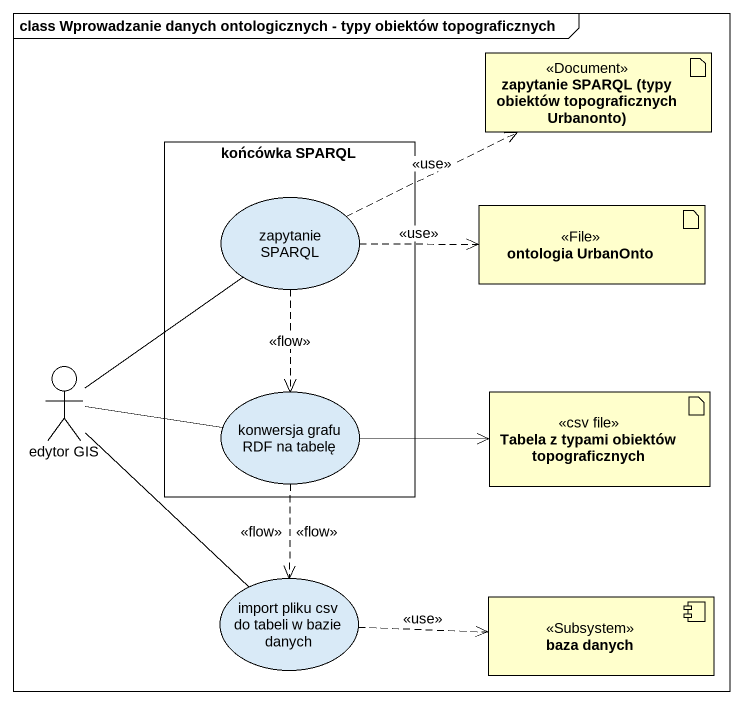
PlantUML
@startuml
mainframe class Wprowadzanie danych ontologicznych - typy obiektów topograficznych
artifact "zapytanie SPARQL (typy obiektów topograficznych Urbanonto)" as zapytanie_SPARQL_typy <<Document>>
rectangle "końcówka SPARQL" as końcówka_SPARQL {
  usecase "zapytanie SPARQL" as zapytanie_SPARQL
  usecase "konwersja grafu RDF na tabelę" as konwersja_grafu_RDF_na
}
artifact "ontologia UrbanOnto" as ontologia_UrbanOnto <<File>>
actor "edytor GIS" as edytor_GIS
artifact "Tabela z typami obiektów topograficznych" as Tabela_z_typami_obiektów <<csv file>>
usecase "import pliku csv do tabeli w bazie danych" as import_pliku_csv_do_tabeli
component "baza danych" as baza_danych <<Subsystem>>
zapytanie_SPARQL .right.> zapytanie_SPARQL_typy : <<use>>
zapytanie_SPARQL .right.> ontologia_UrbanOnto : <<use>>
zapytanie_SPARQL ..> konwersja_grafu_RDF_na : <<flow>>
edytor_GIS -up- zapytanie_SPARQL
edytor_GIS -right- konwersja_grafu_RDF_na
edytor_GIS -- import_pliku_csv_do_tabeli
konwersja_grafu_RDF_na -right-> Tabela_z_typami_obiektów
konwersja_grafu_RDF_na ..> import_pliku_csv_do_tabeli : <<flow>>
konwersja_grafu_RDF_na ..> import_pliku_csv_do_tabeli : <<flow>>
import_pliku_csv_do_tabeli .right.> baza_danych : <<use>>
@enduml
